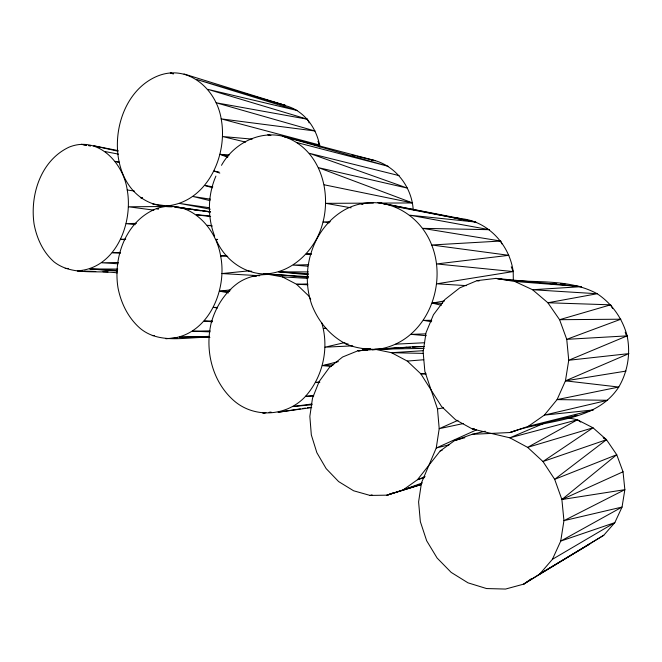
<?xml version="1.0" encoding="UTF-8"?>
<svg xmlns="http://www.w3.org/2000/svg" width="662" height="662" viewBox="0 0 662 662"><rect width="100%" height="100%" fill="white"/><g stroke="black" fill="none" stroke-linecap="round" stroke-linejoin="round"><path stroke-width="0.99" d="M170.109 206.544L166.03 205.99C206.9 202.795 228.191 155.587 221.182 118.879C216.408 88.94 187.412 63.163 156.687 76.436C101.642 100.185 102.254 207.024 172.161 206.834M177.019 337.951L165.715 338.638C206.486 338.878 227.893 291.487 220.595 255.855C215.853 226.379 187.975 197.706 156.406 208.638C125.83 220.835 112.962 257.286 118.035 288.02C121.096 303.411 128.229 317.95 140.17 328.377C159.898 344.778 186.725 336.503 209.928 337.421M308.566 277.279C285.256 276.501 259.43 268.739 238.394 282.748C224.732 292.455 215.638 307.011 211.186 323.023C204.608 350.852 212.452 382.371 234.596 401.263C255.193 418.632 287.349 416.15 305.472 396.381C323.015 376.736 329.37 347.807 321.666 322.659M386.972 348.543L358.043 350.728L342.602 357.008L329.353 367.559L319.109 381.593L312.497 398.218L309.849 416.365L311.322 434.901L316.858 452.684L326.143 468.597L338.63 481.58L353.591 490.774L370.091 495.433L386.997 495.159L403.208 489.839L417.482 479.702L440.197 450.954L454.959 440.329L472.263 434.305L510.005 432.534L528.259 426.353L544.346 415.115L557.081 399.608L565.439 380.849L568.741 360.26L566.746 339.333L559.58 319.696L547.871 302.766L532.554 289.724L514.763 281.466L495.838 278.396L477.095 280.638L459.759 287.871L444.914 299.522L433.453 314.74L426.071 332.564L423.126 351.812L424.855 371.357L431.086 389.968M515.872 430.648L510.005 432.534C545.918 418.856 595.279 423.126 618.763 387.047C627.816 371.605 630.704 353.392 627.121 335.874C622.578 318.662 612.044 303.618 597.19 293.738C566.374 277.014 529.244 284.329 495.838 278.396L581.584 286.654L532.554 289.724L597.19 293.738L547.871 302.766L610.629 304.826L612.573 308.475M396.679 347.906L379.227 349.106C425.658 341.501 448.191 286.29 431.698 244.99C418.392 210.475 378.656 191.45 344.885 209.689C312.356 228.092 299.588 270.717 311.926 305.157C318.43 321.666 330.156 335.766 346.019 343.975C370.877 354.592 398.342 346.127 424.309 346.59M215.911 176.1C207.727 194.942 207.247 216.97 214.637 236.135M431.169 390.183L437.491 408.909L439.204 428.686L436.25 448L421.487 482.772L418.599 501.904L420.345 521.639L426.651 540.73L437.119 558.041L451.178 572.398L468.009 582.841L486.537 588.551L505.545 589.056L523.733 584.116L539.762 573.987L552.422 559.316L560.722 541.094L563.941 520.655L561.881 499.529L554.673 479.329L542.964 461.522L527.622 447.363L509.864 437.814L472.411 429.009L455.588 419.782L441.537 406.476L420.833 373.848L407.279 361.071L391.515 352.705L374.725 349.222L424.094 348.402M221.505 165.318C233.223 143.993 258.801 130.34 283.013 136.298L375.255 160.651C396.703 166.981 411.987 187.884 413.212 209.945M531.238 578.795L523.733 584.116L603.777 535.252L614.824 522.616L622.048 507.059L624.854 489.665L623.033 471.783L616.736 454.72L606.483 439.709L593.028 427.801L577.413 419.799L566.655 417.465M552.422 559.316L614.824 522.616L560.722 541.094L622.048 507.059L563.941 520.655L624.854 489.665L561.881 499.529L616.736 454.72L554.673 479.329L606.483 439.709L603.156 437.433M603.777 535.252L539.762 573.987L589.751 544.106L587.873 544.636M580.74 422.075L577.413 419.799L527.622 447.363L593.028 427.801L542.964 461.522L606.483 439.709L603.744 438.294M82.469 271.023L77.346 270.841C115.668 268.722 133.285 223.375 127.22 189.961C123.422 163.018 98.1 135.387 69.113 147.13C40.821 160.37 29.765 194.976 34.11 224.244C36.849 238.543 43.096 252.255 54.176 261.995C72.141 275.88 96.404 269.947 117.331 272.901M216.565 240.778C224.939 259.223 242.904 273.017 263.451 273.944C286.207 273.836 305.761 258.627 316.345 239.239C335.601 203.888 324.703 149.248 283.013 136.298L388.098 166.27L297.18 142.62M561.881 499.529L623.033 471.783M476.574 429.837L436.25 448L449.275 444.756M458.005 420.32L439.204 428.686L463.466 423.514M574.591 415.471L577.554 415.314L528.259 426.353L593.549 409.919L544.346 415.115L607.65 400.287L557.081 399.608L618.763 387.047L565.439 380.849L628.9 353.616L568.741 360.26L627.121 335.874L625.176 332.225M543.816 423.399L509.864 437.814L577.413 419.799M425.087 476.632L417.482 479.702L424.425 477.633M421.396 484.526L386.997 495.159L392.773 493.008M422.488 482.871L403.208 489.839L420.949 484.369M440.197 450.954L442.15 450.326M386.997 495.159L421.297 484.468M370.091 495.433L372.052 494.845M610.629 304.826L559.58 319.696L620.873 319.208L566.746 339.333L627.121 335.874L625.921 334.194M464.881 437.748L454.959 440.329L459.958 439.113M331.521 366.467L322.361 365.598L338.34 361.618M472.263 434.305L485.271 431.194M345.001 342.511L325.042 347.186L352.738 345.854M472.411 429.009L474.414 428.554M325.547 328.095L323.544 328.501L326.623 328.443M264.891 412.774L262.872 413.179L265.942 412.757M441.339 305.273L432.294 303.097L444.467 300.912M437.491 408.909L443.565 407.842M565.439 380.849L626.02 371.084M501.87 243.897L500.704 241.034L422.538 228.349L489.375 229.689L409.852 215.2L475.755 222.068L377.886 202.531L460.818 218.617C488.233 221.191 509.55 244.923 513.207 271.569L436.796 283.808L466.42 285.636M300.341 408.859L278.065 412.252L311.719 407.56M302.368 408.553L305.405 408.09M307.433 407.775L309.452 407.469M269.012 412.335L271.064 412.054M311.943 403.977L292.637 406.559L312.191 404.747M366.285 348.485L362.213 348.998L370.381 348.56M313.672 395.388L305.472 396.381L313.639 396.166M228.539 292.861L219.461 291.164L230.748 289.824M562.013 284.329L564.934 283.998L560.797 283.841M425.956 373.31L420.833 373.848L425.956 374.187M319.746 381.999L315.65 382.413L319.746 382.57M248.424 270.907L221.911 273.563L259.736 275.74M407.279 361.071L423.746 359.756M322.361 365.598L333.673 364.737M400.783 347.624L406.94 347.194M413.096 346.772L416.183 346.565M226.768 255.441L220.595 255.855L227.753 256.442M423.266 350.703L391.515 352.705L423.523 353.4M360.087 350.744L358.043 350.728L367.261 350.165M372.383 349.85L375.453 349.66M457.79 218.799L460.818 218.617L454.703 217.707M500.704 241.034L431.698 244.99L508.855 255.325L436.581 263.939L513.207 271.569L513.323 280.556M358.043 350.728L367.302 350.206M389.016 348.427L399.219 347.856M401.263 347.749L410.448 347.236M412.492 347.12L422.695 346.557M395.893 344.141L424.681 342.742M346.019 343.975L348.071 343.884M311.272 253.745L306.142 253.951L311.272 254.44M125.73 239.139L120.6 239.321L124.704 239.694M330.288 221.72L323.056 221.96L329.163 222.854M120.476 252.421L112.267 252.677L120.434 253.289M425.501 333.896L411.036 334.36L426.278 335.708M136.446 223.359L126.128 223.64L135.321 224.658M209.242 336.387L179.435 337.173L209.134 336.718M308.749 264.701L293.291 265.081L307.673 266.182M307.83 283.957L296.535 284.246L282.393 276.882L267.316 274.184M217.624 239.354L215.555 239.404L217.608 239.611M152.318 335.617L154.378 335.568M210.061 330.876L192.601 331.215L210.111 331.861M118.266 262.483L101.733 262.773L118.2 263.799M167.461 206.486L128.378 206.784L153.865 210.127M431.715 320.309L423.49 320.367L431.624 321.749M373.31 203.118L325.754 203.342L351.117 207.827M379.508 203.093L412.592 202.944L318.612 167.701L407.511 188.149L309.353 153.303L399.128 175.629M212.411 320.996L204.186 321.045L212.378 321.806M251.684 271.263L248.606 271.263L251.684 271.461M68.302 268.466L65.207 268.458L68.302 268.623M308.442 274.788L278.685 271.859L308.55 271.917M117.439 271.097L89.809 268.954L117.728 269.078M217.508 307.441L213.387 307.391L217.45 307.979M432.294 303.097L442.58 303.353M211.36 225.485L207.256 225.37L212.37 225.982M256.401 276.352L252.305 276.22L255.4 276.393M219.461 291.164L229.706 291.512M84.513 271.097L95.783 271.494M102.949 271.751L108.072 271.933M479.156 280.721L477.095 280.638L479.131 280.787M552.53 283.526L556.668 283.684M265.495 274.027L263.451 273.944L308.525 276.675M307.896 284.801L296.535 284.246L308.674 295.873L310.726 299.232M89.809 268.954L117.538 270.46M282.393 276.882L307.995 278.371M227.728 157.299L220.049 154.337L229.317 154.891M278.685 271.859L308.6 273.795M514.763 281.466L581.584 286.654M209.697 215.87L196.333 214.736L210.64 216.631M283.593 105.308C303.353 109.089 317.015 127.94 319.878 147.096M252.189 139.128L222.523 136.521L245.627 142.115M311.529 144.341L319.713 145.052L317.95 141.362M158.458 208.844L156.406 208.638L158.45 208.911M371.324 160.221L375.255 160.651L357.19 156.29M178.152 207.314L180.196 207.595M183.266 208.017L185.31 208.307M187.354 208.588L189.398 208.869M192.46 209.291L194.512 209.581M202.688 210.715L204.732 210.996M206.776 211.277L208.82 211.559M152.583 203.954L167.908 206.072M183.581 208.224L210.152 211.906M174.205 207.123L182.373 208.249M184.417 208.53L186.461 208.811M188.505 209.093L191.575 209.523M193.618 209.804L196.68 210.226M198.724 210.508L200.768 210.789M203.83 211.211L205.874 211.501M207.918 211.782L209.962 212.063M176.067 207.032L210.607 211.865M142.429 197.921L140.385 197.624L142.413 197.988M209.457 207.736L179.857 203.482L210.317 209.2M362.966 204.012L360.931 203.706L362.942 204.086M127.22 189.961L134.361 191.045M210.4 199.196L193.047 196.498L210.028 200.636M212.808 186.841L204.724 185.451L212.576 187.801M309.171 122.909L307.416 119.218L216.151 102.784L315.079 131.002L221.182 118.879L319.713 145.052L318.587 143.331M119.243 162.116L115.205 161.379L119.168 162.455M88.534 145.657L90.562 146.045M394.577 206.412L475.755 222.068M105.332 151.615L118.523 154.138M219.014 172.037L213.95 171.061L219.809 173.105M118.093 150.588L93.789 145.83L118.01 151.201M324.239 184.806L412.592 202.944M220.049 154.337L228.1 156.091M270.89 135.462L267.878 134.742L269.873 135.255M352.176 155.082L355.18 155.81M173.303 73.788L170.324 72.944L173.287 73.854M266.662 100.152L285.537 105.481L184.019 73.97M285.537 105.481L196.829 79.531L297.312 110.529L207.81 89.353L307.416 119.218M511.254 266.803L513.207 271.569M86.507 145.276L81.434 144.324L86.49 145.309"/></g></svg>
